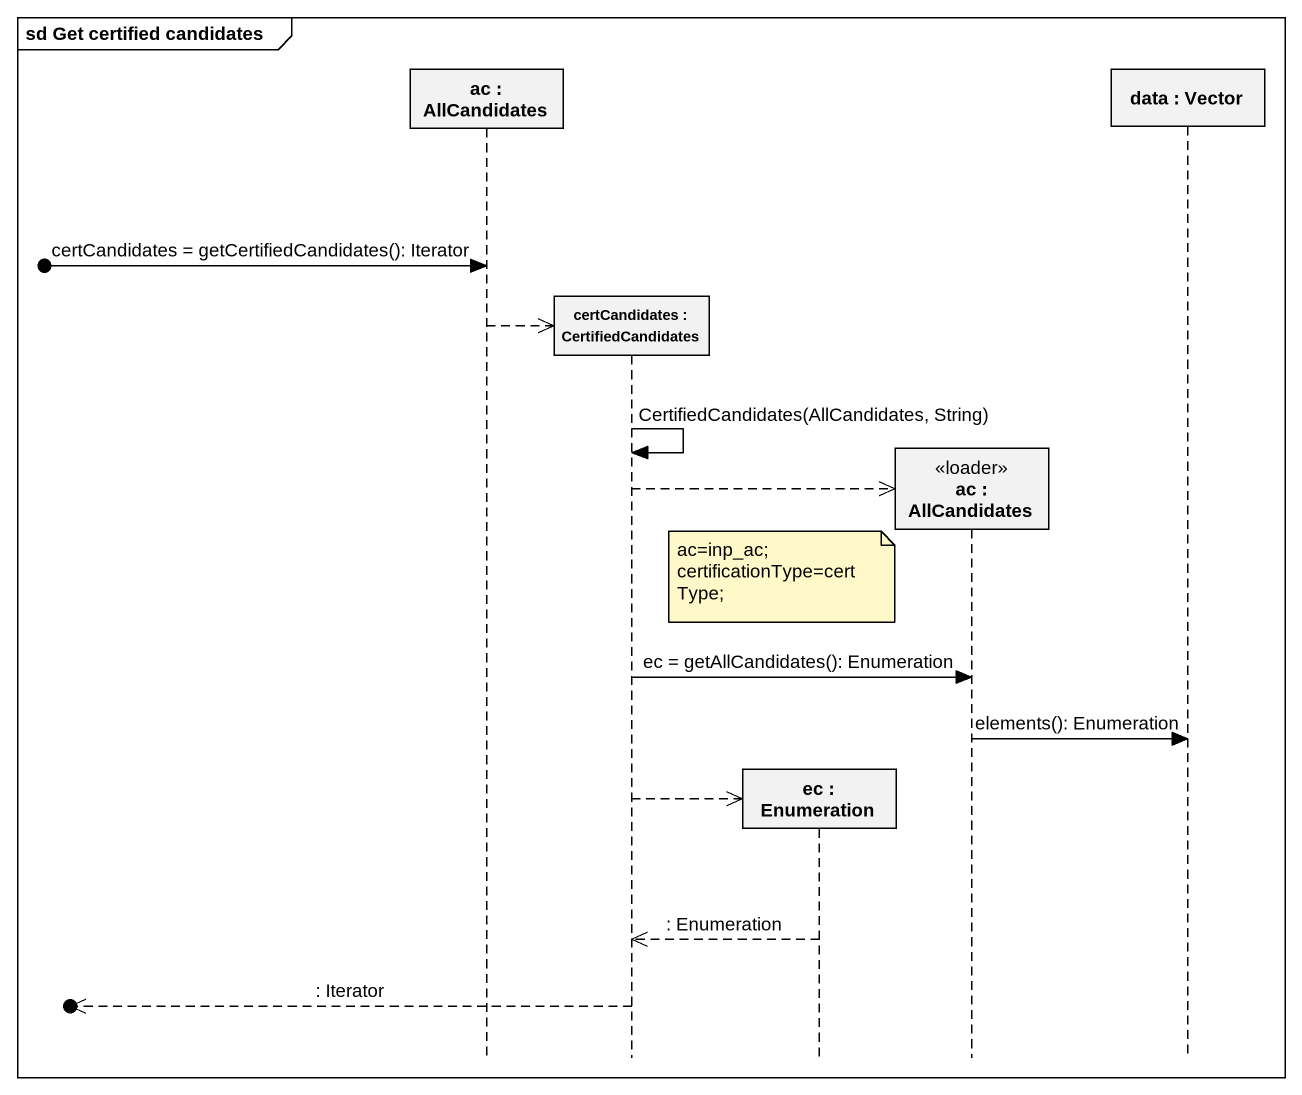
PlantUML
@startuml
mainframe sd Get certified candidates
hide footbox
participant "ac : AllCandidates" as ac
participant "certCandidates : CertifiedCandidates" as certCandidates
participant "ec : Enumeration" as ec
participant "ac : AllCandidates" as ac_2 <<loader>>
participant "data : Vector" as data

[o-> ac : certCandidates = getCertifiedCandidates(): Iterator
ac -->> certCandidates **
certCandidates -> certCandidates : CertifiedCandidates(AllCandidates, String)
certCandidates -->> ac_2 **
note over ec
  ac=inp_ac;
  certificationType=certType;
end note
certCandidates -> ac_2 : ec = getAllCandidates(): Enumeration
ac_2 -> data : elements(): Enumeration
certCandidates -->> ec **
ec -->> certCandidates : : Enumeration
[o<<-- certCandidates : : Iterator
@enduml
